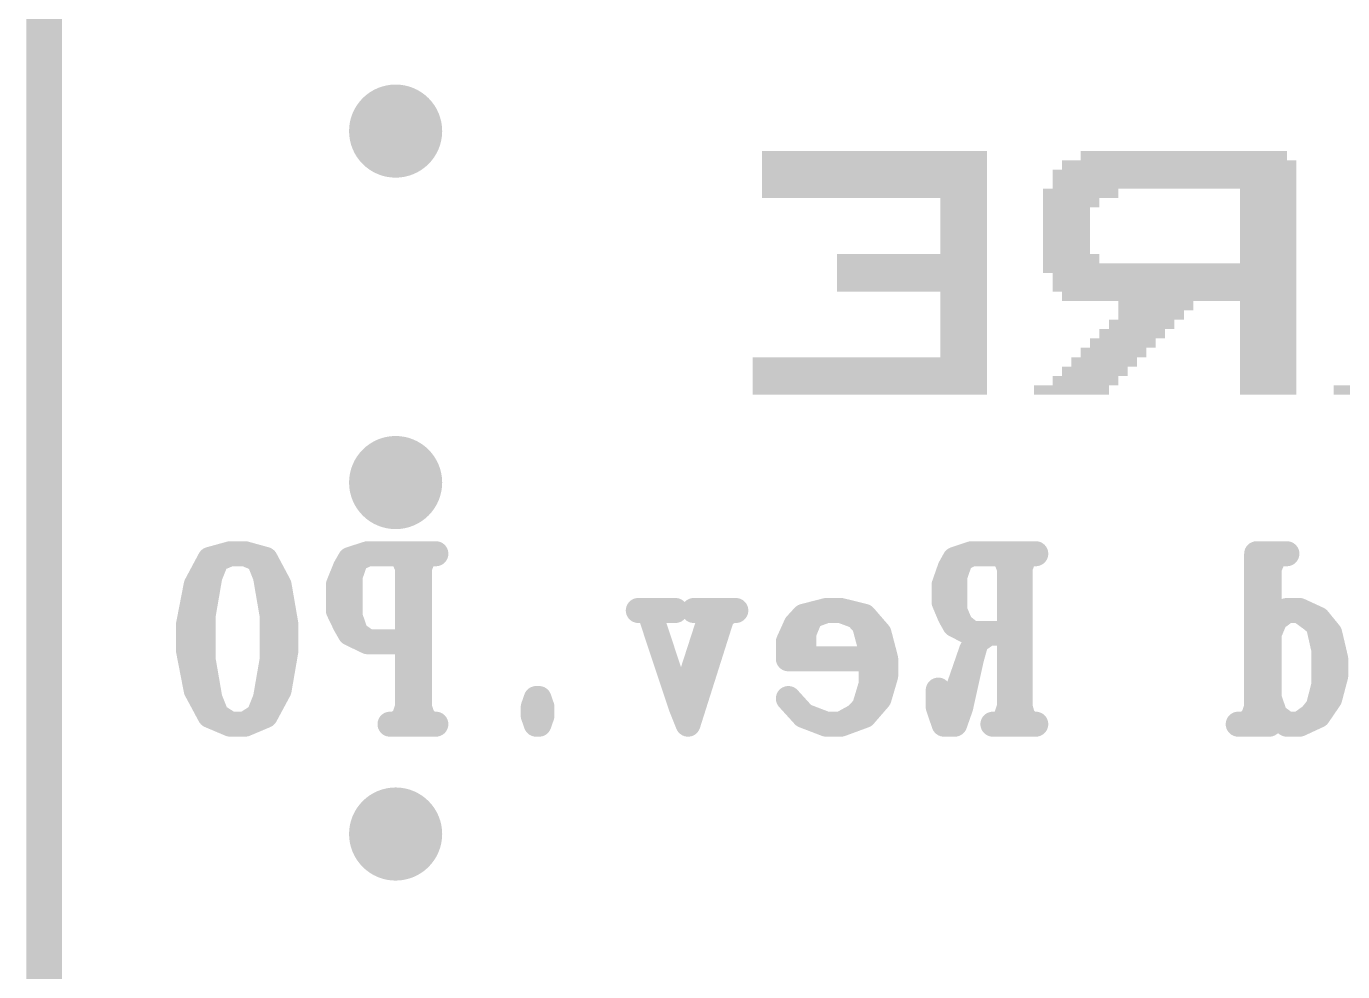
# Model space of a CAD drawing. Extents: x -0.1 to 57.1, y -0.1 to 42.5.
# Drawn here: x -0.1 to 7.39, y 21.22 to 26.6 of the extents above; entities that cross this region are included whole.
import ezdxf

# ---------------------------------------------------------------- set-up
doc = ezdxf.new("R2010")
doc.units = 0
doc.header["$MEASUREMENT"] = 0
doc.layers.get('0').update_dxf_attribs({"linetype": 'CONTINUOUS'})
doc.layers.add('03_ASSY2_GBR', color=2, linetype='CONTINUOUS')

# ---------------------------------------------------------------- blocks, each defined once
blk = doc.blocks.new('ROUND_182')
at = {"const_width": 0.265}
blk.add_lwpolyline([(-0.1325, 0, 1), (0.1325, 0, 1)], format="xyb", close=True, dxfattribs=at)
blk = doc.blocks.new('ROUND_152')
at = {"const_width": 0.07112}
blk.add_lwpolyline([(-0.03556, 0, 1), (0.03556, 0, 1)], format="xyb", close=True, dxfattribs=at)

msp = doc.modelspace()

# ---------------------------------------------------------------- linework, layer by layer
at = {"layer": '03_ASSY2_GBR'}
for points, const_width in [([(0, 35), (0, 0)], 0.2032), ([(0.865, 23.417), (0.943, 23.563)], 0.14224), ([(0.943, 23.563), (1.059, 23.595)], 0.14224), ([(0.943, 23.466), (0.982, 23.563)], 0.14224), ([(0.982, 23.563), (1.059, 23.595)], 0.14224), ([(1.059, 23.595), (1.143, 23.595)], 0.14224), ([(1.143, 23.595), (1.259, 23.563)], 0.14224), ([(1.143, 23.595), (1.22, 23.563)], 0.14224), ([(1.22, 23.563), (1.259, 23.466)], 0.14224), ([(1.259, 23.563), (1.337, 23.417)], 0.14224), ([(1.741, 23.563), (1.713, 23.514)], 0.14224), ([(1.841, 23.595), (1.741, 23.563)], 0.14224), ([(1.774, 23.563), (1.741, 23.466)], 0.14224), ([(1.841, 23.595), (1.774, 23.563)], 0.14224), ([(2.229, 23.595), (1.841, 23.595)], 0.14224), ([(2.002, 23.595), (2.068, 23.563)], 0.14224), ([(2.035, 23.595), (2.068, 23.514)], 0.14224), ([(2.068, 23.595), (2.068, 22.625)], 0.14224), ([(2.102, 23.563), (2.102, 22.674)], 0.14224), ([(2.135, 23.595), (2.135, 22.625)], 0.14224), ([(2.201, 23.595), (2.135, 23.563)], 0.14224), ([(2.168, 23.595), (2.135, 23.514)], 0.14224), ([(5.182, 23.563), (5.155, 23.514)], 0.14224), ([(5.277, 23.595), (5.182, 23.563)], 0.14224), ([(5.216, 23.563), (5.182, 23.466)], 0.14224), ([(5.277, 23.595), (5.216, 23.563)], 0.14224), ([(5.643, 23.595), (5.277, 23.595)], 0.14224), ([(5.432, 23.595), (5.493, 23.563)], 0.14224), ([(5.46, 23.595), (5.493, 23.514)], 0.14224), ([(5.493, 23.595), (5.493, 22.625)], 0.14224), ([(5.521, 23.563), (5.521, 22.674)], 0.14224), ([(5.554, 23.595), (5.554, 22.625)], 0.14224), ([(5.615, 23.595), (5.554, 23.563)], 0.14224), ([(5.582, 23.595), (5.554, 23.514)], 0.14224), ([(7.072, 23.595), (6.9, 23.595)], 0.14224), ([(6.9, 23.595), (6.9, 22.625)], 0.14224), ([(6.934, 23.563), (6.934, 22.674)], 0.14224), ([(6.972, 23.595), (6.972, 22.625)], 0.14224), ([(7.039, 23.595), (6.972, 23.563)], 0.14224), ([(7.006, 23.595), (6.972, 23.514)], 0.14224), ([(0.904, 23.417), (0.943, 23.514)], 0.14224), ([(0.904, 23.239), (0.943, 23.466)], 0.14224), ([(1.259, 23.514), (1.298, 23.417)], 0.14224), ([(1.259, 23.466), (1.298, 23.239)], 0.14224), ([(1.713, 23.514), (1.674, 23.417)], 0.14224), ([(1.741, 23.514), (1.713, 23.417)], 0.14224), ([(1.741, 23.466), (1.741, 23.239)], 0.14224), ([(5.155, 23.514), (5.121, 23.417)], 0.14224), ([(5.182, 23.514), (5.155, 23.417)], 0.14224), ([(5.182, 23.466), (5.182, 23.272)], 0.14224), ([(0.821, 23.191), (0.865, 23.417)], 0.14224), ([(0.865, 23.239), (0.904, 23.417)], 0.14224), ([(1.298, 23.417), (1.337, 23.239)], 0.14224), ([(1.337, 23.417), (1.376, 23.191)], 0.14224), ([(1.674, 23.417), (1.674, 23.272)], 0.14224), ([(1.713, 23.417), (1.713, 23.272)], 0.14224), ([(5.121, 23.417), (5.121, 23.32)], 0.14224), ([(5.155, 23.417), (5.155, 23.32)], 0.14224), ([(5.121, 23.32), (5.155, 23.239)], 0.14224), ([(5.155, 23.32), (5.182, 23.239)], 0.14224), ([(0.865, 22.997), (0.865, 23.239)], 0.14224), ([(0.904, 22.997), (0.904, 23.239)], 0.14224), ([(1.298, 23.239), (1.298, 22.997)], 0.14224), ([(1.337, 23.239), (1.337, 22.997)], 0.14224), ([(1.674, 23.272), (1.713, 23.191)], 0.14224), ([(1.713, 23.272), (1.741, 23.191)], 0.14224), ([(1.741, 23.239), (1.774, 23.142)], 0.14224), ([(3.592, 23.272), (3.381, 23.272)], 0.14224), ([(3.42, 23.272), (3.453, 23.239)], 0.14224), ([(3.525, 23.272), (3.453, 23.239)], 0.14224), ([(3.453, 23.239), (3.625, 22.722)], 0.14224), ([(3.803, 23.272), (3.625, 22.722)], 0.14224), ([(3.869, 23.272), (3.664, 22.625)], 0.14224), ([(3.836, 23.272), (3.664, 22.722)], 0.14224), ([(3.936, 23.272), (3.697, 23.272)], 0.14224), ([(3.731, 23.272), (3.803, 23.239)], 0.14224), ([(3.903, 23.272), (3.803, 23.191)], 0.14224), ([(4.279, 23.191), (4.323, 23.239)], 0.14224), ([(4.323, 23.239), (4.451, 23.272)], 0.14224), ([(4.323, 23.142), (4.362, 23.239)], 0.14224), ([(4.362, 23.239), (4.451, 23.272)], 0.14224), ([(4.451, 23.272), (4.534, 23.272)], 0.14224), ([(4.534, 23.272), (4.667, 23.239)], 0.14224), ([(4.534, 23.272), (4.623, 23.239)], 0.14224), ([(4.623, 23.239), (4.667, 23.191)], 0.14224), ([(4.667, 23.239), (4.751, 23.142)], 0.14224), ([(5.155, 23.239), (5.182, 23.191)], 0.14224), ([(5.182, 23.272), (5.216, 23.191)], 0.14224), ([(7.006, 23.223), (7.072, 23.272)], 0.14224), ([(7.072, 23.272), (7.144, 23.272)], 0.14224), ([(7.144, 23.272), (7.25, 23.223)], 0.14224), ([(7.144, 23.272), (7.211, 23.223)], 0.14224), ([(0.821, 23.045), (0.821, 23.191)], 0.14224), ([(1.376, 23.191), (1.376, 23.045)], 0.14224), ([(1.713, 23.191), (1.741, 23.142)], 0.14224), ([(4.235, 23.094), (4.279, 23.191)], 0.14224), ([(4.279, 23.094), (4.323, 23.191)], 0.14224), ([(4.667, 23.191), (4.706, 23.045)], 0.14224), ([(5.182, 23.191), (5.277, 23.142)], 0.14224), ([(5.216, 23.191), (5.277, 23.142)], 0.14224), ([(6.972, 23.142), (7.006, 23.223)], 0.14224), ([(7.211, 23.223), (7.25, 23.191)], 0.14224), ([(7.25, 23.223), (7.316, 23.142)], 0.14224), ([(7.25, 23.191), (7.283, 23.045)], 0.14224), ([(1.741, 23.142), (1.841, 23.094)], 0.14224), ([(1.774, 23.142), (1.841, 23.094)], 0.14224), ([(1.841, 23.094), (2.068, 23.094)], 0.14224), ([(4.235, 22.997), (4.235, 23.094)], 0.14224), ([(4.279, 23.045), (4.279, 23.094)], 0.14224), ([(4.323, 22.997), (4.323, 23.142)], 0.14224), ([(4.706, 23.142), (4.751, 23.045)], 0.14224), ([(4.751, 23.142), (4.789, 22.997)], 0.14224), ([(5.277, 23.142), (5.493, 23.142)], 0.14224), ([(5.304, 23.094), (5.277, 22.997)], 0.14224), ([(5.304, 23.094), (5.277, 23.045)], 0.14224), ([(5.371, 23.142), (5.304, 23.094)], 0.14224), ([(7.283, 23.142), (7.316, 23.045)], 0.14224), ([(7.316, 23.142), (7.35, 22.997)], 0.14224), ([(0.865, 22.819), (0.821, 23.045)], 0.14224), ([(1.376, 23.045), (1.337, 22.819)], 0.14224), ([(4.706, 23.045), (4.706, 22.851)], 0.14224), ([(4.751, 23.045), (4.751, 22.851)], 0.14224), ([(5.277, 23.045), (5.182, 22.771)], 0.14224), ([(7.283, 23.045), (7.283, 22.851)], 0.14224), ([(7.316, 23.045), (7.316, 22.851)], 0.14224), ([(0.904, 22.819), (0.865, 22.997)], 0.14224), ([(0.943, 22.771), (0.904, 22.997)], 0.14224), ([(1.298, 22.997), (1.259, 22.771)], 0.14224), ([(1.337, 22.997), (1.298, 22.819)], 0.14224), ([(4.706, 22.997), (4.235, 22.997)], 0.14224), ([(4.789, 22.997), (4.789, 22.9)], 0.14224), ([(5.277, 22.997), (5.216, 22.722)], 0.14224), ([(7.35, 22.997), (7.35, 22.9)], 0.14224), ([(4.789, 22.9), (4.751, 22.771)], 0.14224), ([(7.35, 22.9), (7.316, 22.771)], 0.14224), ([(0.943, 22.674), (0.865, 22.819)], 0.14224), ([(0.943, 22.722), (0.904, 22.819)], 0.14224), ([(1.337, 22.819), (1.259, 22.674)], 0.14224), ([(1.298, 22.819), (1.259, 22.722)], 0.14224), ([(4.706, 22.851), (4.667, 22.722)], 0.14224), ([(4.751, 22.851), (4.706, 22.771)], 0.14224), ([(5.088, 22.722), (5.088, 22.819)], 0.14224), ([(5.216, 22.819), (5.182, 22.722)], 0.14224), ([(7.283, 22.851), (7.25, 22.722)], 0.14224), ([(7.316, 22.851), (7.283, 22.771)], 0.14224), ([(0.982, 22.674), (0.943, 22.771)], 0.14224), ([(1.259, 22.771), (1.22, 22.674)], 0.14224), ([(2.068, 22.722), (2.035, 22.625)], 0.14224), ([(2.135, 22.722), (2.168, 22.625)], 0.14224), ([(2.783, 22.722), (2.8, 22.771)], 0.14224), ([(2.783, 22.674), (2.783, 22.722)], 0.14224), ([(2.8, 22.771), (2.816, 22.771)], 0.14224), ([(2.8, 22.674), (2.8, 22.722)], 0.14224), ([(2.8, 22.722), (2.816, 22.722)], 0.14224), ([(2.816, 22.771), (2.833, 22.722)], 0.14224), ([(2.816, 22.722), (2.816, 22.674)], 0.14224), ([(2.833, 22.722), (2.833, 22.674)], 0.14224), ([(3.625, 22.722), (3.664, 22.625)], 0.14224), ([(4.323, 22.674), (4.235, 22.771)], 0.14224), ([(4.667, 22.722), (4.623, 22.674)], 0.14224), ([(4.751, 22.771), (4.667, 22.674)], 0.14224), ([(5.121, 22.722), (5.088, 22.771)], 0.14224), ([(5.121, 22.625), (5.088, 22.722)], 0.14224), ([(5.155, 22.722), (5.121, 22.722)], 0.14224), ([(5.182, 22.771), (5.155, 22.722)], 0.14224), ([(5.182, 22.722), (5.155, 22.674)], 0.14224), ([(5.216, 22.722), (5.182, 22.625)], 0.14224), ([(5.493, 22.722), (5.46, 22.625)], 0.14224), ([(5.554, 22.722), (5.582, 22.625)], 0.14224), ([(6.9, 22.722), (6.867, 22.625)], 0.14224), ([(7.006, 22.674), (6.972, 22.771)], 0.14224), ([(7.25, 22.722), (7.211, 22.674)], 0.14224), ([(7.316, 22.771), (7.25, 22.674)], 0.14224), ([(1.059, 22.625), (0.943, 22.674)], 0.14224), ([(1.059, 22.625), (0.982, 22.674)], 0.14224), ([(1.259, 22.674), (1.143, 22.625)], 0.14224), ([(1.22, 22.674), (1.143, 22.625)], 0.14224), ([(2.068, 22.674), (2.002, 22.625)], 0.14224), ([(2.135, 22.674), (2.201, 22.625)], 0.14224), ([(2.8, 22.625), (2.783, 22.674)], 0.14224), ([(2.816, 22.674), (2.8, 22.674)], 0.14224), ([(2.833, 22.674), (2.816, 22.625)], 0.14224), ([(4.451, 22.625), (4.323, 22.674)], 0.14224), ([(4.667, 22.674), (4.534, 22.625)], 0.14224), ([(4.623, 22.674), (4.534, 22.625)], 0.14224), ([(5.155, 22.674), (5.121, 22.674)], 0.14224), ([(5.493, 22.674), (5.432, 22.625)], 0.14224), ([(5.554, 22.674), (5.615, 22.625)], 0.14224), ([(6.9, 22.674), (6.834, 22.625)], 0.14224), ([(7.072, 22.625), (7.006, 22.674)], 0.14224), ([(7.25, 22.674), (7.144, 22.625)], 0.14224), ([(7.211, 22.674), (7.144, 22.625)], 0.14224), ([(1.143, 22.625), (1.059, 22.625)], 0.14224), ([(2.229, 22.625), (1.968, 22.625)], 0.14224), ([(2.816, 22.625), (2.8, 22.625)], 0.14224), ([(4.534, 22.625), (4.451, 22.625)], 0.14224), ([(5.182, 22.625), (5.121, 22.625)], 0.14224), ([(5.643, 22.625), (5.399, 22.625)], 0.14224), ([(6.972, 22.625), (6.795, 22.625)], 0.14224), ([(7.144, 22.625), (7.072, 22.625)], 0.14224)]:
    msp.add_lwpolyline(points, dxfattribs=dict(at, const_width=const_width))
for points in [[(4.08502, 25.886946), (4.085054, 25.88698), (5.36498, 25.886946), (5.364946, 25.88698)], [(4.08502, 25.886926), (4.08502, 25.886946), (5.365, 25.886926), (5.36498, 25.886946)], [(4.08502, 25.834), (4.08502, 25.886926), (5.365, 25.834), (5.365, 25.886926)], [(4.085054, 25.88698), (4.085074, 25.887), (5.364946, 25.88698), (4.085074, 25.887)], [(5.89902, 25.886946), (5.899054, 25.88698), (7.071982, 25.886946), (7.071946, 25.88698)], [(5.89902, 25.886928), (5.89902, 25.886946), (7.072, 25.886928), (7.071982, 25.886946)], [(5.89902, 25.834128), (5.89902, 25.886928), (7.07198, 25.834128), (7.072, 25.886928)], [(5.899054, 25.88698), (5.899074, 25.887), (7.071946, 25.88698), (5.899074, 25.887)], [(4.08502, 25.83398), (4.08502, 25.834), (5.365, 25.83398), (5.365, 25.834)], [(4.08502, 25.78), (4.08502, 25.83398), (5.365, 25.78), (5.365, 25.83398)], [(4.08502, 25.77998), (4.08502, 25.78), (5.365, 25.77998), (5.365, 25.78)], [(4.08502, 25.727), (4.08502, 25.77998), (5.365, 25.727), (5.365, 25.77998)], [(5.73902, 25.779946), (5.739054, 25.77998), (7.126, 25.779946), (7.126, 25.77998)], [(5.73902, 25.727), (5.73902, 25.779946), (7.126, 25.727), (7.126, 25.779946)], [(5.739054, 25.77998), (5.739074, 25.78), (7.126, 25.77998), (7.126, 25.78)], [(5.791892, 25.78), (5.79202, 25.780128), (7.126, 25.78), (7.126, 25.780128)], [(5.79202, 25.833946), (5.792054, 25.83398), (7.12598, 25.833946), (7.125946, 25.83398)], [(5.79202, 25.833926), (5.79202, 25.833946), (7.126, 25.833926), (7.12598, 25.833946)], [(5.79202, 25.780128), (5.79202, 25.833926), (7.126, 25.780128), (7.126, 25.833926)], [(5.792054, 25.83398), (5.792074, 25.834), (7.125946, 25.83398), (7.072108, 25.834)], [(5.898892, 25.834), (5.89902, 25.834128), (7.072108, 25.834), (7.07198, 25.834128)], [(4.08502, 25.72698), (4.08502, 25.727), (5.365, 25.72698), (5.365, 25.727)], [(4.08502, 25.673), (4.08502, 25.72698), (5.365, 25.673), (5.365, 25.72698)], [(5.73902, 25.72698), (5.73902, 25.727), (7.126, 25.72698), (7.126, 25.727)], [(5.73902, 25.673128), (5.73902, 25.72698), (7.126, 25.673128), (7.126, 25.72698)], [(4.08502, 25.67298), (4.08502, 25.673), (5.365, 25.67298), (5.365, 25.673)], [(4.08502, 25.620054), (4.08502, 25.67298), (5.365, 25.620054), (5.365, 25.67298)], [(4.085074, 25.62), (4.08502, 25.620054), (5.365, 25.62), (5.365, 25.620054)], [(5.098912, 25.61998), (5.098892, 25.62), (5.365, 25.61998), (5.365, 25.62)], [(5.09902, 25.619872), (5.098912, 25.61998), (5.365, 25.619872), (5.365, 25.61998)], [(5.09902, 25.567), (5.09902, 25.619872), (5.365, 25.567), (5.365, 25.619872)], [(5.68502, 25.672946), (5.685054, 25.67298), (6.112094, 25.672946), (6.112128, 25.67298)], [(5.68502, 25.672852), (5.68502, 25.672946), (6.112, 25.672852), (6.112094, 25.672946)], [(5.68502, 25.620054), (5.68502, 25.672852), (6.11198, 25.620054), (6.112, 25.672852)], [(5.68502, 25.62), (5.68502, 25.620054), (6.111926, 25.62), (6.11198, 25.620054)], [(5.68502, 25.61998), (5.68502, 25.62), (6.005128, 25.61998), (6.111926, 25.62)], [(5.68502, 25.619852), (5.68502, 25.61998), (6.005, 25.619852), (6.005128, 25.61998)], [(5.68502, 25.567054), (5.68502, 25.619852), (6.00498, 25.567054), (6.005, 25.619852)], [(5.685054, 25.67298), (5.685074, 25.673), (6.112128, 25.67298), (6.805892, 25.673)], [(5.738892, 25.673), (5.73902, 25.673128), (7.126, 25.673), (7.126, 25.673128)], [(6.805912, 25.67298), (6.805892, 25.673), (7.126, 25.67298), (7.126, 25.673)], [(6.80602, 25.672872), (6.805912, 25.67298), (7.126, 25.672872), (7.126, 25.67298)], [(6.80602, 25.62), (6.80602, 25.672872), (7.126, 25.62), (7.126, 25.672872)], [(6.80602, 25.61998), (6.80602, 25.62), (7.126, 25.61998), (7.126, 25.62)], [(6.80602, 25.567), (6.80602, 25.61998), (7.126, 25.567), (7.126, 25.61998)], [(5.09902, 25.56698), (5.09902, 25.567), (5.365, 25.56698), (5.365, 25.567)], [(5.09902, 25.513), (5.09902, 25.56698), (5.365, 25.513), (5.365, 25.56698)], [(5.68502, 25.567), (5.68502, 25.567054), (6.004926, 25.567), (6.00498, 25.567054)], [(5.68502, 25.56698), (5.68502, 25.567), (5.952128, 25.56698), (6.004926, 25.567)], [(5.68502, 25.566852), (5.68502, 25.56698), (5.952, 25.566852), (5.952128, 25.56698)], [(5.68502, 25.513), (5.68502, 25.566852), (5.952, 25.513), (5.952, 25.566852)], [(6.80602, 25.56698), (6.80602, 25.567), (7.126, 25.56698), (7.126, 25.567)], [(6.80602, 25.513), (6.80602, 25.56698), (7.126, 25.513), (7.126, 25.56698)], [(5.09902, 25.51298), (5.09902, 25.513), (5.365, 25.51298), (5.365, 25.513)], [(5.09902, 25.46), (5.09902, 25.51298), (5.365, 25.46), (5.365, 25.51298)], [(5.68502, 25.51298), (5.68502, 25.513), (5.952, 25.51298), (5.952, 25.513)], [(5.68502, 25.46), (5.68502, 25.51298), (5.952, 25.46), (5.952, 25.51298)], [(6.80602, 25.51298), (6.80602, 25.513), (7.126, 25.51298), (7.126, 25.513)], [(6.80602, 25.46), (6.80602, 25.51298), (7.126, 25.46), (7.126, 25.51298)], [(5.09902, 25.45998), (5.09902, 25.46), (5.365, 25.45998), (5.365, 25.46)], [(5.09902, 25.407), (5.09902, 25.45998), (5.365, 25.407), (5.365, 25.45998)], [(5.09902, 25.40698), (5.09902, 25.407), (5.365, 25.40698), (5.365, 25.407)], [(5.09902, 25.353), (5.09902, 25.40698), (5.365, 25.353), (5.365, 25.40698)], [(5.68502, 25.45998), (5.68502, 25.46), (5.952, 25.45998), (5.952, 25.46)], [(5.68502, 25.407), (5.68502, 25.45998), (5.952, 25.407), (5.952, 25.45998)], [(5.68502, 25.40698), (5.68502, 25.407), (5.952, 25.40698), (5.952, 25.407)], [(5.68502, 25.353), (5.68502, 25.40698), (5.952, 25.353), (5.952, 25.40698)], [(6.80602, 25.45998), (6.80602, 25.46), (7.126, 25.45998), (7.126, 25.46)], [(6.80602, 25.407), (6.80602, 25.45998), (7.126, 25.407), (7.126, 25.45998)], [(6.80602, 25.40698), (6.80602, 25.407), (7.126, 25.40698), (7.126, 25.407)], [(6.80602, 25.353), (6.80602, 25.40698), (7.126, 25.353), (7.126, 25.40698)], [(5.09902, 25.35298), (5.09902, 25.353), (5.365, 25.35298), (5.365, 25.353)], [(5.09902, 25.300128), (5.09902, 25.35298), (5.365, 25.300128), (5.365, 25.35298)], [(5.68502, 25.35298), (5.68502, 25.353), (5.952, 25.35298), (5.952, 25.353)], [(5.68502, 25.300128), (5.68502, 25.35298), (5.95198, 25.300128), (5.952, 25.35298)], [(6.80602, 25.35298), (6.80602, 25.353), (7.126, 25.35298), (7.126, 25.353)], [(6.80602, 25.3), (6.80602, 25.35298), (7.126, 25.3), (7.126, 25.35298)], [(4.51202, 25.299946), (4.512054, 25.29998), (5.365, 25.299946), (5.365, 25.29998)], [(4.51202, 25.247), (4.51202, 25.299946), (5.365, 25.247), (5.365, 25.299946)], [(4.51202, 25.24698), (4.51202, 25.247), (5.365, 25.24698), (5.365, 25.247)], [(4.51202, 25.193), (4.51202, 25.24698), (5.365, 25.193), (5.365, 25.24698)], [(4.512054, 25.29998), (4.512074, 25.3), (5.365, 25.29998), (5.365, 25.3)], [(5.098892, 25.3), (5.09902, 25.300128), (5.365, 25.3), (5.365, 25.300128)], [(5.68502, 25.3), (5.68502, 25.300128), (5.952108, 25.3), (5.95198, 25.300128)], [(5.68502, 25.29998), (5.68502, 25.3), (6.004946, 25.29998), (5.952108, 25.3)], [(5.68502, 25.299928), (5.68502, 25.29998), (6.005, 25.299928), (6.004946, 25.29998)], [(5.68502, 25.247128), (5.68502, 25.299928), (6.00498, 25.247128), (6.005, 25.299928)], [(5.68502, 25.247), (5.68502, 25.247128), (6.005108, 25.247), (6.00498, 25.247128)], [(5.68502, 25.24698), (5.68502, 25.247), (7.126, 25.24698), (7.126, 25.247)], [(5.68502, 25.193054), (5.68502, 25.24698), (7.126, 25.193054), (7.126, 25.24698)], [(6.805892, 25.247), (6.80602, 25.247128), (7.126, 25.247), (7.126, 25.247128)], [(6.80602, 25.29998), (6.80602, 25.3), (7.126, 25.29998), (7.126, 25.3)], [(6.80602, 25.247128), (6.80602, 25.29998), (7.126, 25.247128), (7.126, 25.29998)], [(4.51202, 25.19298), (4.51202, 25.193), (5.365, 25.19298), (5.365, 25.193)], [(4.51202, 25.14), (4.51202, 25.19298), (5.365, 25.14), (5.365, 25.19298)], [(5.685074, 25.193), (5.68502, 25.193054), (7.126, 25.193), (7.126, 25.193054)], [(5.738912, 25.19298), (5.738892, 25.193), (7.126, 25.19298), (7.126, 25.193)], [(5.73902, 25.192872), (5.738912, 25.19298), (7.126, 25.192872), (7.126, 25.19298)], [(5.73902, 25.14), (5.73902, 25.192872), (7.126, 25.14), (7.126, 25.192872)], [(4.51202, 25.13998), (4.51202, 25.14), (5.365, 25.13998), (5.365, 25.14)], [(4.51202, 25.087054), (4.51202, 25.13998), (5.365, 25.087054), (5.365, 25.13998)], [(5.73902, 25.13998), (5.73902, 25.14), (7.126, 25.13998), (7.126, 25.14)], [(5.73902, 25.087054), (5.73902, 25.13998), (7.126, 25.087054), (7.126, 25.13998)], [(4.512074, 25.087), (4.51202, 25.087054), (5.365, 25.087), (5.365, 25.087054)], [(5.098912, 25.08698), (5.098892, 25.087), (5.365, 25.08698), (5.365, 25.087)], [(5.09902, 25.086872), (5.098912, 25.08698), (5.365, 25.086872), (5.365, 25.08698)], [(5.09902, 25.033), (5.09902, 25.086872), (5.365, 25.033), (5.365, 25.086872)], [(5.09902, 25.03298), (5.09902, 25.033), (5.365, 25.03298), (5.365, 25.033)], [(5.09902, 24.98), (5.09902, 25.03298), (5.365, 24.98), (5.365, 25.03298)], [(5.739074, 25.087), (5.73902, 25.087054), (7.126, 25.087), (7.126, 25.087054)], [(5.791912, 25.08698), (5.791892, 25.087), (7.126, 25.08698), (7.126, 25.087)], [(5.79202, 25.086872), (5.791912, 25.08698), (7.126, 25.086872), (7.126, 25.08698)], [(5.79202, 25.033054), (5.79202, 25.086872), (7.126, 25.033054), (7.126, 25.086872)], [(5.792074, 25.033), (5.79202, 25.033054), (7.126, 25.033), (7.126, 25.033054)], [(6.111912, 25.03298), (6.111892, 25.033), (6.539128, 25.03298), (6.805892, 25.033)], [(6.11202, 25.032872), (6.111912, 25.03298), (6.53902, 25.032872), (6.539128, 25.03298)], [(6.11202, 25.032852), (6.11202, 25.032872), (6.539, 25.032852), (6.53902, 25.032872)], [(6.11202, 24.980054), (6.11202, 25.032852), (6.53898, 24.980054), (6.539, 25.032852)], [(6.805912, 25.03298), (6.805892, 25.033), (7.126, 25.03298), (7.126, 25.033)], [(6.80602, 25.032872), (6.805912, 25.03298), (7.126, 25.032872), (7.126, 25.03298)], [(6.80602, 24.98), (6.80602, 25.032872), (7.126, 24.98), (7.126, 25.032872)], [(5.09902, 24.97998), (5.09902, 24.98), (5.365, 24.97998), (5.365, 24.98)], [(5.09902, 24.927), (5.09902, 24.97998), (5.365, 24.927), (5.365, 24.97998)], [(6.11202, 24.98), (6.11202, 24.980054), (6.538926, 24.98), (6.53898, 24.980054)], [(6.11202, 24.97998), (6.11202, 24.98), (6.486128, 24.97998), (6.538926, 24.98)], [(6.11202, 24.979852), (6.11202, 24.97998), (6.486, 24.979852), (6.486128, 24.97998)], [(6.11202, 24.927128), (6.11202, 24.979852), (6.48598, 24.927128), (6.486, 24.979852)], [(6.80602, 24.97998), (6.80602, 24.98), (7.126, 24.97998), (7.126, 24.98)], [(6.80602, 24.927), (6.80602, 24.97998), (7.126, 24.927), (7.126, 24.97998)], [(5.09902, 24.92698), (5.09902, 24.927), (5.365, 24.92698), (5.365, 24.927)], [(5.09902, 24.873), (5.09902, 24.92698), (5.365, 24.873), (5.365, 24.92698)], [(5.09902, 24.87298), (5.09902, 24.873), (5.365, 24.87298), (5.365, 24.873)], [(5.09902, 24.82), (5.09902, 24.87298), (5.365, 24.82), (5.365, 24.87298)], [(6.00502, 24.872946), (6.005054, 24.87298), (6.379094, 24.872946), (6.379128, 24.87298)], [(6.00502, 24.872852), (6.00502, 24.872946), (6.379, 24.872852), (6.379094, 24.872946)], [(6.00502, 24.820128), (6.00502, 24.872852), (6.37898, 24.820128), (6.379, 24.872852)], [(6.005054, 24.87298), (6.005074, 24.873), (6.379128, 24.87298), (6.431926, 24.873)], [(6.058892, 24.873), (6.058946, 24.873054), (6.431926, 24.873), (6.43198, 24.873054)], [(6.058946, 24.873054), (6.05902, 24.873128), (6.43198, 24.873054), (6.43198, 24.873128)], [(6.05902, 24.926946), (6.059054, 24.92698), (6.432094, 24.926946), (6.432128, 24.92698)], [(6.05902, 24.926852), (6.05902, 24.926946), (6.432, 24.926852), (6.432094, 24.926946)], [(6.05902, 24.873128), (6.05902, 24.926852), (6.43198, 24.873128), (6.432, 24.926852)], [(6.059054, 24.92698), (6.059074, 24.927), (6.432128, 24.92698), (6.485926, 24.927)], [(6.111892, 24.927), (6.111946, 24.927054), (6.485926, 24.927), (6.48598, 24.927054)], [(6.111946, 24.927054), (6.11202, 24.927128), (6.48598, 24.927054), (6.48598, 24.927128)], [(6.80602, 24.92698), (6.80602, 24.927), (7.126, 24.92698), (7.126, 24.927)], [(6.80602, 24.873), (6.80602, 24.92698), (7.126, 24.873), (7.126, 24.92698)], [(6.80602, 24.87298), (6.80602, 24.873), (7.126, 24.87298), (7.126, 24.873)], [(6.80602, 24.82), (6.80602, 24.87298), (7.126, 24.82), (7.126, 24.87298)], [(5.09902, 24.81998), (5.09902, 24.82), (5.365, 24.81998), (5.365, 24.82)], [(5.09902, 24.767), (5.09902, 24.81998), (5.365, 24.767), (5.365, 24.81998)], [(5.95202, 24.819946), (5.952054, 24.81998), (6.326094, 24.819946), (6.326128, 24.81998)], [(5.95202, 24.819852), (5.95202, 24.819946), (6.326, 24.819852), (6.326094, 24.819946)], [(5.95202, 24.767128), (5.95202, 24.819852), (6.32598, 24.767128), (6.326, 24.819852)], [(5.952054, 24.81998), (5.952074, 24.82), (6.326128, 24.81998), (6.378926, 24.82)], [(6.004892, 24.82), (6.004946, 24.820054), (6.378926, 24.82), (6.37898, 24.820054)], [(6.004946, 24.820054), (6.00502, 24.820128), (6.37898, 24.820054), (6.37898, 24.820128)], [(6.80602, 24.81998), (6.80602, 24.82), (7.126, 24.81998), (7.126, 24.82)], [(6.80602, 24.767), (6.80602, 24.81998), (7.126, 24.767), (7.126, 24.81998)], [(5.09902, 24.76698), (5.09902, 24.767), (5.365, 24.76698), (5.365, 24.767)], [(5.09902, 24.713128), (5.09902, 24.76698), (5.365, 24.713128), (5.365, 24.76698)], [(5.89902, 24.766946), (5.899054, 24.76698), (6.272094, 24.766946), (6.272128, 24.76698)], [(5.89902, 24.766852), (5.89902, 24.766946), (6.272, 24.766852), (6.272094, 24.766946)], [(5.89902, 24.713128), (5.89902, 24.766852), (6.27198, 24.713128), (6.272, 24.766852)], [(5.899054, 24.76698), (5.899074, 24.767), (6.272128, 24.76698), (6.325926, 24.767)], [(5.951892, 24.767), (5.951946, 24.767054), (6.325926, 24.767), (6.32598, 24.767054)], [(5.951946, 24.767054), (5.95202, 24.767128), (6.32598, 24.767054), (6.32598, 24.767128)], [(6.80602, 24.76698), (6.80602, 24.767), (7.126, 24.76698), (7.126, 24.767)], [(6.80602, 24.713), (6.80602, 24.76698), (7.126, 24.713), (7.126, 24.76698)], [(4.03202, 24.712946), (4.032054, 24.71298), (5.365, 24.712946), (5.365, 24.71298)], [(4.03202, 24.66), (4.03202, 24.712946), (5.365, 24.66), (5.365, 24.712946)], [(4.03202, 24.65998), (4.03202, 24.66), (5.365, 24.65998), (5.365, 24.66)], [(4.03202, 24.607), (4.03202, 24.65998), (5.365, 24.607), (5.365, 24.65998)], [(4.032054, 24.71298), (4.032074, 24.713), (5.365, 24.71298), (5.365, 24.713)], [(5.098892, 24.713), (5.09902, 24.713128), (5.365, 24.713), (5.365, 24.713128)], [(5.79202, 24.659946), (5.792054, 24.65998), (6.166094, 24.659946), (6.166128, 24.65998)], [(5.79202, 24.659852), (5.79202, 24.659946), (6.166, 24.659852), (6.166094, 24.659946)], [(5.79202, 24.607128), (5.79202, 24.659852), (6.16598, 24.607128), (6.166, 24.659852)], [(5.792054, 24.65998), (5.792074, 24.66), (6.166128, 24.65998), (6.218926, 24.66)], [(5.844892, 24.66), (5.844946, 24.660054), (6.218926, 24.66), (6.21898, 24.660054)], [(5.844946, 24.660054), (5.84502, 24.660128), (6.21898, 24.660054), (6.21898, 24.660128)], [(5.84502, 24.712946), (5.845054, 24.71298), (6.219094, 24.712946), (6.219128, 24.71298)], [(5.84502, 24.712852), (5.84502, 24.712946), (6.219, 24.712852), (6.219094, 24.712946)], [(5.84502, 24.660128), (5.84502, 24.712852), (6.21898, 24.660128), (6.219, 24.712852)], [(5.845054, 24.71298), (5.845074, 24.713), (6.219128, 24.71298), (6.271926, 24.713)], [(5.898892, 24.713), (5.898946, 24.713054), (6.271926, 24.713), (6.27198, 24.713054)], [(5.898946, 24.713054), (5.89902, 24.713128), (6.27198, 24.713054), (6.27198, 24.713128)], [(6.80602, 24.71298), (6.80602, 24.713), (7.126, 24.71298), (7.126, 24.713)], [(6.80602, 24.66), (6.80602, 24.71298), (7.126, 24.66), (7.126, 24.71298)], [(6.80602, 24.65998), (6.80602, 24.66), (7.126, 24.65998), (7.126, 24.66)], [(6.80602, 24.607), (6.80602, 24.65998), (7.126, 24.607), (7.126, 24.65998)], [(4.03202, 24.60698), (4.03202, 24.607), (5.365, 24.60698), (5.365, 24.607)], [(4.03202, 24.553), (4.03202, 24.60698), (5.365, 24.553), (5.365, 24.60698)], [(5.73902, 24.606946), (5.739054, 24.60698), (6.112094, 24.606946), (6.112128, 24.60698)], [(5.73902, 24.606852), (5.73902, 24.606946), (6.112, 24.606852), (6.112094, 24.606946)], [(5.73902, 24.553128), (5.73902, 24.606852), (6.11198, 24.553128), (6.112, 24.606852)], [(5.739054, 24.60698), (5.739074, 24.607), (6.112128, 24.60698), (6.165926, 24.607)], [(5.791892, 24.607), (5.791946, 24.607054), (6.165926, 24.607), (6.16598, 24.607054)], [(5.791946, 24.607054), (5.79202, 24.607128), (6.16598, 24.607054), (6.16598, 24.607128)], [(6.80602, 24.60698), (6.80602, 24.607), (7.126, 24.60698), (7.126, 24.607)], [(6.80602, 24.553), (6.80602, 24.60698), (7.126, 24.553), (7.126, 24.60698)], [(4.03202, 24.55298), (4.03202, 24.553), (5.365, 24.55298), (5.365, 24.553)], [(4.03202, 24.500054), (4.03202, 24.55298), (5.36498, 24.500054), (5.365, 24.55298)], [(4.032074, 24.5), (4.03202, 24.500054), (5.364926, 24.5), (5.36498, 24.500054)], [(5.63202, 24.552946), (5.632054, 24.55298), (6.059094, 24.552946), (6.059128, 24.55298)], [(5.63202, 24.552852), (5.63202, 24.552946), (6.059, 24.552852), (6.059094, 24.552946)], [(5.63202, 24.500054), (5.63202, 24.552852), (6.05898, 24.500054), (6.059, 24.552852)], [(5.632074, 24.5), (5.63202, 24.500054), (6.058926, 24.5), (6.05898, 24.500054)], [(5.632054, 24.55298), (5.632074, 24.553), (6.059128, 24.55298), (6.111926, 24.553)], [(5.738892, 24.553), (5.738946, 24.553054), (6.111926, 24.553), (6.11198, 24.553054)], [(5.738946, 24.553054), (5.73902, 24.553128), (6.11198, 24.553054), (6.11198, 24.553128)], [(6.80602, 24.55298), (6.80602, 24.553), (7.126, 24.55298), (7.126, 24.553)], [(6.80602, 24.500054), (6.80602, 24.55298), (7.12598, 24.500054), (7.126, 24.55298)], [(6.806074, 24.5), (6.80602, 24.500054), (7.125926, 24.5), (7.12598, 24.500054)], [(7.33902, 24.552946), (7.339054, 24.55298), (7.659094, 24.552946), (7.659128, 24.55298)], [(7.33902, 24.552852), (7.33902, 24.552946), (7.659, 24.552852), (7.659094, 24.552946)], [(7.33902, 24.500054), (7.33902, 24.552852), (7.65898, 24.500054), (7.659, 24.552852)], [(7.339074, 24.5), (7.33902, 24.500054), (7.658926, 24.5), (7.65898, 24.500054)], [(7.339054, 24.55298), (7.339074, 24.553), (7.659128, 24.55298), (7.711926, 24.553)]]:
    msp.add_solid(points, dxfattribs=at)

# ---------------------------------------------------------------- block references
for name, p in [('ROUND_182', (2, 26)), ('ROUND_182', (2, 24)), ('ROUND_152', (0.943, 23.563)), ('ROUND_152', (0.982, 23.563)), ('ROUND_152', (1.059, 23.595)), ('ROUND_152', (1.059, 23.595)), ('ROUND_152', (1.143, 23.595)), ('ROUND_152', (1.143, 23.595)), ('ROUND_152', (1.143, 23.595)), ('ROUND_152', (1.22, 23.563)), ('ROUND_152', (1.259, 23.563)), ('ROUND_152', (1.741, 23.563)), ('ROUND_152', (1.774, 23.563)), ('ROUND_152', (1.841, 23.595)), ('ROUND_152', (1.841, 23.595)), ('ROUND_152', (2.002, 23.595)), ('ROUND_152', (2.035, 23.595)), ('ROUND_152', (2.068, 23.595)), ('ROUND_152', (2.068, 23.563)), ('ROUND_152', (2.102, 23.563)), ('ROUND_152', (2.135, 23.595)), ('ROUND_152', (2.135, 23.563)), ('ROUND_152', (2.168, 23.595)), ('ROUND_152', (2.201, 23.595)), ('ROUND_152', (2.229, 23.595)), ('ROUND_152', (5.182, 23.563)), ('ROUND_152', (5.216, 23.563)), ('ROUND_152', (5.277, 23.595)), ('ROUND_152', (5.277, 23.595)), ('ROUND_152', (5.432, 23.595)), ('ROUND_152', (5.46, 23.595)), ('ROUND_152', (5.493, 23.595)), ('ROUND_152', (5.493, 23.563)), ('ROUND_152', (5.521, 23.563)), ('ROUND_152', (5.554, 23.595)), ('ROUND_152', (5.554, 23.563)), ('ROUND_152', (5.582, 23.595)), ('ROUND_152', (5.615, 23.595)), ('ROUND_152', (5.643, 23.595)), ('ROUND_152', (6.9, 23.595)), ('ROUND_152', (6.934, 23.563)), ('ROUND_152', (6.972, 23.595)), ('ROUND_152', (6.972, 23.563)), ('ROUND_152', (7.006, 23.595)), ('ROUND_152', (7.039, 23.595)), ('ROUND_152', (7.072, 23.595)), ('ROUND_152', (0.943, 23.514)), ('ROUND_152', (0.943, 23.466)), ('ROUND_152', (1.259, 23.514)), ('ROUND_152', (1.259, 23.466)), ('ROUND_152', (1.713, 23.514)), ('ROUND_152', (1.741, 23.514)), ('ROUND_152', (1.741, 23.466)), ('ROUND_152', (2.068, 23.514)), ('ROUND_152', (2.135, 23.514)), ('ROUND_152', (5.155, 23.514)), ('ROUND_152', (5.182, 23.514)), ('ROUND_152', (5.182, 23.466)), ('ROUND_152', (5.493, 23.514)), ('ROUND_152', (5.554, 23.514)), ('ROUND_152', (6.972, 23.514)), ('ROUND_152', (0.865, 23.417)), ('ROUND_152', (0.904, 23.417)), ('ROUND_152', (1.298, 23.417)), ('ROUND_152', (1.337, 23.417)), ('ROUND_152', (1.674, 23.417)), ('ROUND_152', (1.713, 23.417)), ('ROUND_152', (5.121, 23.417)), ('ROUND_152', (5.155, 23.417)), ('ROUND_152', (5.121, 23.32)), ('ROUND_152', (5.155, 23.32)), ('ROUND_152', (0.865, 23.239)), ('ROUND_152', (0.904, 23.239)), ('ROUND_152', (1.298, 23.239)), ('ROUND_152', (1.337, 23.239)), ('ROUND_152', (1.674, 23.272)), ('ROUND_152', (1.713, 23.272)), ('ROUND_152', (1.741, 23.239)), ('ROUND_152', (3.381, 23.272)), ('ROUND_152', (3.42, 23.272)), ('ROUND_152', (3.453, 23.239)), ('ROUND_152', (3.453, 23.239)), ('ROUND_152', (3.453, 23.239)), ('ROUND_152', (3.525, 23.272)), ('ROUND_152', (3.592, 23.272)), ('ROUND_152', (3.697, 23.272)), ('ROUND_152', (3.731, 23.272)), ('ROUND_152', (3.803, 23.272)), ('ROUND_152', (3.803, 23.239)), ('ROUND_152', (3.836, 23.272)), ('ROUND_152', (3.869, 23.272)), ('ROUND_152', (3.903, 23.272)), ('ROUND_152', (3.936, 23.272)), ('ROUND_152', (4.323, 23.239)), ('ROUND_152', (4.362, 23.239)), ('ROUND_152', (4.451, 23.272)), ('ROUND_152', (4.451, 23.272)), ('ROUND_152', (4.534, 23.272)), ('ROUND_152', (4.534, 23.272)), ('ROUND_152', (4.623, 23.239)), ('ROUND_152', (4.667, 23.239)), ('ROUND_152', (5.155, 23.239)), ('ROUND_152', (5.182, 23.272)), ('ROUND_152', (5.182, 23.239)), ('ROUND_152', (7.072, 23.272)), ('ROUND_152', (7.144, 23.272)), ('ROUND_152', (7.144, 23.272)), ('ROUND_152', (0.821, 23.191)), ('ROUND_152', (1.376, 23.191)), ('ROUND_152', (1.713, 23.191)), ('ROUND_152', (1.741, 23.191)), ('ROUND_152', (3.803, 23.191)), ('ROUND_152', (4.279, 23.191)), ('ROUND_152', (4.323, 23.191)), ('ROUND_152', (4.667, 23.191)), ('ROUND_152', (5.182, 23.191)), ('ROUND_152', (5.216, 23.191)), ('ROUND_152', (7.006, 23.223)), ('ROUND_152', (7.211, 23.223)), ('ROUND_152', (7.25, 23.223)), ('ROUND_152', (7.25, 23.191)), ('ROUND_152', (1.741, 23.142)), ('ROUND_152', (1.774, 23.142)), ('ROUND_152', (1.841, 23.094)), ('ROUND_152', (1.841, 23.094)), ('ROUND_152', (2.068, 23.094)), ('ROUND_152', (4.235, 23.094)), ('ROUND_152', (4.279, 23.094)), ('ROUND_152', (4.323, 23.142)), ('ROUND_152', (4.706, 23.142)), ('ROUND_152', (4.751, 23.142)), ('ROUND_152', (5.277, 23.142)), ('ROUND_152', (5.277, 23.142)), ('ROUND_152', (5.304, 23.094)), ('ROUND_152', (5.304, 23.094)), ('ROUND_152', (5.371, 23.142)), ('ROUND_152', (5.493, 23.142)), ('ROUND_152', (6.972, 23.142)), ('ROUND_152', (7.283, 23.142)), ('ROUND_152', (7.316, 23.142)), ('ROUND_152', (0.821, 23.045)), ('ROUND_152', (1.376, 23.045)), ('ROUND_152', (4.279, 23.045)), ('ROUND_152', (4.706, 23.045)), ('ROUND_152', (4.751, 23.045)), ('ROUND_152', (5.277, 23.045)), ('ROUND_152', (7.283, 23.045)), ('ROUND_152', (7.316, 23.045)), ('ROUND_152', (0.865, 22.997)), ('ROUND_152', (0.904, 22.997)), ('ROUND_152', (1.298, 22.997)), ('ROUND_152', (1.337, 22.997)), ('ROUND_152', (4.235, 22.997)), ('ROUND_152', (4.323, 22.997)), ('ROUND_152', (4.706, 22.997)), ('ROUND_152', (4.789, 22.997)), ('ROUND_152', (5.277, 22.997)), ('ROUND_152', (7.35, 22.997)), ('ROUND_152', (4.789, 22.9)), ('ROUND_152', (7.35, 22.9)), ('ROUND_152', (0.865, 22.819)), ('ROUND_152', (0.904, 22.819)), ('ROUND_152', (1.298, 22.819)), ('ROUND_152', (1.337, 22.819)), ('ROUND_152', (4.706, 22.851)), ('ROUND_152', (4.751, 22.851)), ('ROUND_152', (5.088, 22.819)), ('ROUND_152', (5.216, 22.819)), ('ROUND_152', (7.283, 22.851)), ('ROUND_152', (7.316, 22.851)), ('ROUND_152', (0.943, 22.771)), ('ROUND_152', (0.943, 22.722)), ('ROUND_152', (1.259, 22.771)), ('ROUND_152', (1.259, 22.722)), ('ROUND_152', (2.068, 22.722)), ('ROUND_152', (2.135, 22.722)), ('ROUND_152', (2.783, 22.722)), ('ROUND_152', (2.8, 22.771)), ('ROUND_152', (2.8, 22.722)), ('ROUND_152', (2.816, 22.771)), ('ROUND_152', (2.816, 22.771)), ('ROUND_152', (2.816, 22.722)), ('ROUND_152', (2.816, 22.722)), ('ROUND_152', (2.833, 22.722)), ('ROUND_152', (3.625, 22.722)), ('ROUND_152', (3.625, 22.722)), ('ROUND_152', (3.664, 22.722)), ('ROUND_152', (4.235, 22.771)), ('ROUND_152', (4.667, 22.722)), ('ROUND_152', (4.706, 22.771)), ('ROUND_152', (4.751, 22.771)), ('ROUND_152', (5.088, 22.771)), ('ROUND_152', (5.088, 22.722)), ('ROUND_152', (5.121, 22.722)), ('ROUND_152', (5.155, 22.722)), ('ROUND_152', (5.182, 22.771)), ('ROUND_152', (5.182, 22.722)), ('ROUND_152', (5.216, 22.722)), ('ROUND_152', (5.493, 22.722)), ('ROUND_152', (5.554, 22.722)), ('ROUND_152', (6.9, 22.722)), ('ROUND_152', (6.972, 22.771)), ('ROUND_152', (7.25, 22.722)), ('ROUND_152', (7.283, 22.771)), ('ROUND_152', (7.316, 22.771)), ('ROUND_152', (0.943, 22.674)), ('ROUND_152', (0.982, 22.674)), ('ROUND_152', (1.22, 22.674)), ('ROUND_152', (1.259, 22.674)), ('ROUND_152', (2.068, 22.674)), ('ROUND_152', (2.102, 22.674)), ('ROUND_152', (2.135, 22.674)), ('ROUND_152', (2.783, 22.674)), ('ROUND_152', (2.8, 22.674)), ('ROUND_152', (2.816, 22.674)), ('ROUND_152', (2.833, 22.674)), ('ROUND_152', (4.323, 22.674)), ('ROUND_152', (4.623, 22.674)), ('ROUND_152', (4.667, 22.674)), ('ROUND_152', (5.121, 22.674)), ('ROUND_152', (5.155, 22.674)), ('ROUND_152', (5.493, 22.674)), ('ROUND_152', (5.521, 22.674)), ('ROUND_152', (5.554, 22.674)), ('ROUND_152', (6.9, 22.674)), ('ROUND_152', (6.934, 22.674)), ('ROUND_152', (7.006, 22.674)), ('ROUND_152', (7.211, 22.674)), ('ROUND_152', (7.25, 22.674)), ('ROUND_152', (1.059, 22.625)), ('ROUND_152', (1.059, 22.625)), ('ROUND_152', (1.143, 22.625)), ('ROUND_152', (1.143, 22.625)), ('ROUND_152', (1.968, 22.625)), ('ROUND_152', (2.002, 22.625)), ('ROUND_152', (2.035, 22.625)), ('ROUND_152', (2.068, 22.625)), ('ROUND_152', (2.135, 22.625)), ('ROUND_152', (2.168, 22.625)), ('ROUND_152', (2.201, 22.625)), ('ROUND_152', (2.229, 22.625)), ('ROUND_152', (2.8, 22.625)), ('ROUND_152', (2.816, 22.625)), ('ROUND_152', (3.664, 22.625)), ('ROUND_152', (3.664, 22.625)), ('ROUND_152', (4.451, 22.625)), ('ROUND_152', (4.534, 22.625)), ('ROUND_152', (4.534, 22.625)), ('ROUND_152', (5.121, 22.625)), ('ROUND_152', (5.182, 22.625)), ('ROUND_152', (5.399, 22.625)), ('ROUND_152', (5.432, 22.625)), ('ROUND_152', (5.46, 22.625)), ('ROUND_152', (5.493, 22.625)), ('ROUND_152', (5.554, 22.625)), ('ROUND_152', (5.582, 22.625)), ('ROUND_152', (5.615, 22.625)), ('ROUND_152', (5.643, 22.625)), ('ROUND_152', (6.795, 22.625)), ('ROUND_152', (6.834, 22.625)), ('ROUND_152', (6.867, 22.625)), ('ROUND_152', (6.9, 22.625)), ('ROUND_152', (6.972, 22.625)), ('ROUND_152', (7.072, 22.625)), ('ROUND_152', (7.144, 22.625)), ('ROUND_152', (7.144, 22.625)), ('ROUND_182', (2, 22))]:
    msp.add_blockref(name, p, dxfattribs=at)

doc.saveas('drawing.dxf')
